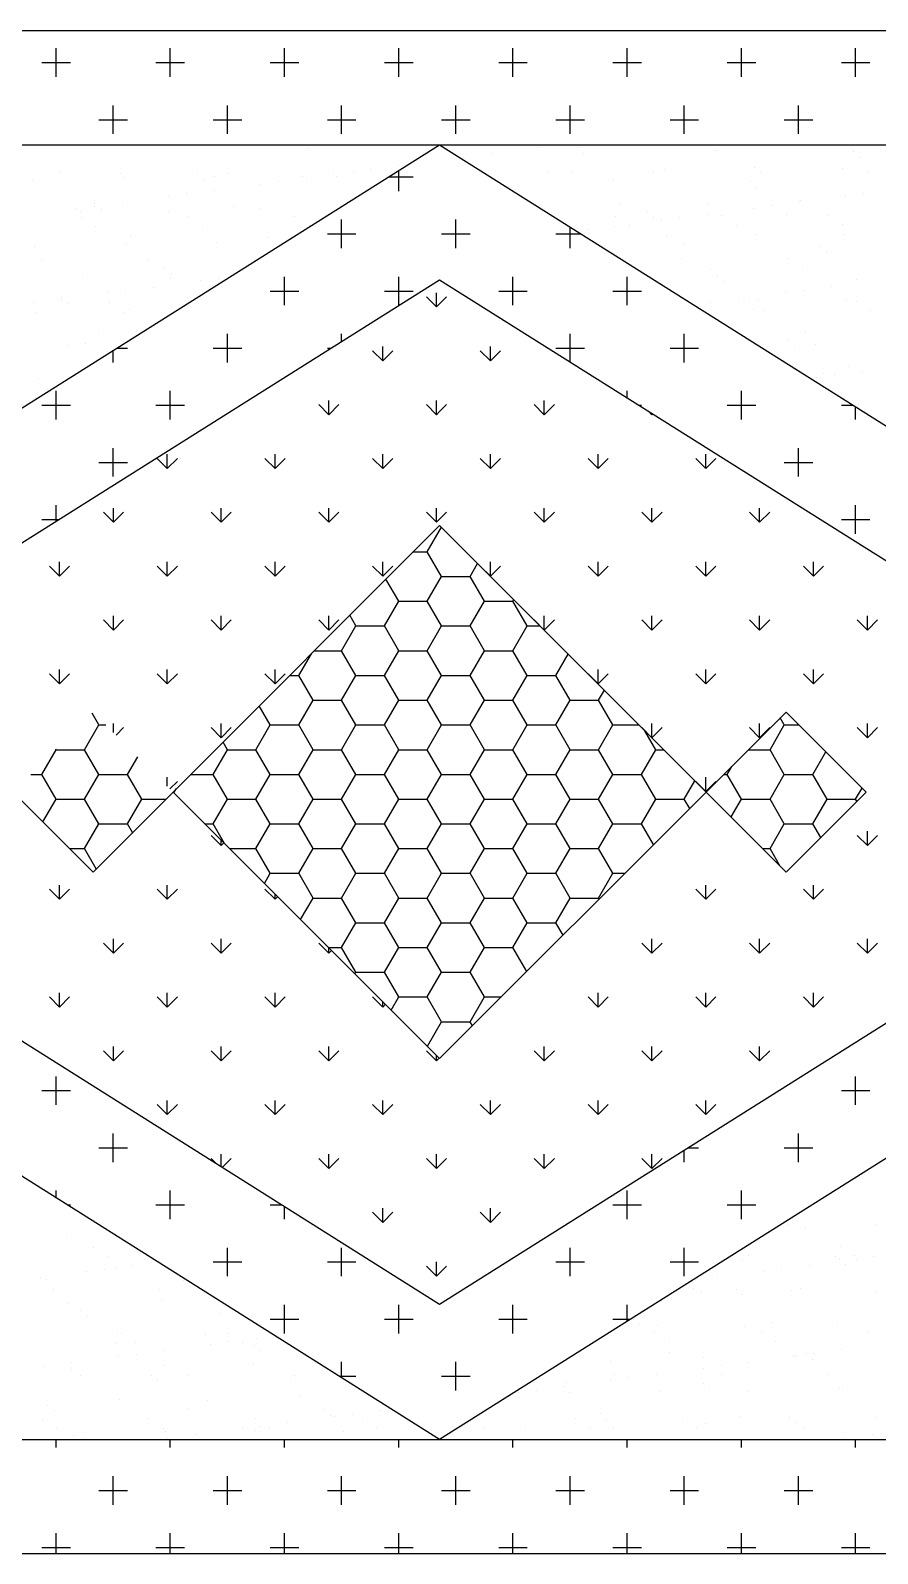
# Model space of a CAD drawing. Header units: millimetres. Extents: x 577 to 2337, y 236 to 943.
# Drawn here: x 751.982 to 753.205, y 692.098 to 694.298 of the extents above; entities that cross this region are included whole.
import ezdxf

# ---------------------------------------------------------------- set-up
doc = ezdxf.new("R2010")
doc.units = ezdxf.units.MM
doc.header["$LTSCALE"] = 0.01
doc.layers.add('06-Furn', color=4, linetype='Continuous')

# ---------------------------------------------------------------- blocks, each defined once
blk = doc.blocks.new('carpet')
at = {"layer": '06-Furn', "color": 243}
for p, q in [((866.1612, 581.9982), (866.1612, 585.2982)), ((868.3612, 581.9982), (868.3612, 585.2982)), ((866.3262, 583.6482), (867.2612, 585.1332)), ((866.3262, 582.1632), (866.3262, 585.1332)), ((867.2612, 585.1332), (868.1962, 583.6482)), ((868.1962, 582.1632), (868.1962, 585.1332)), ((866.5211, 583.6482), (867.2612, 584.8236)), ((867.2612, 584.8236), (868.0012, 583.6482)), ((867.0272, 584.2661), (867.0126, 584.2807)), ((867.1828, 584.2661), (867.1682, 584.2807)), ((867.3383, 584.2661), (867.3238, 584.2807)), ((867.4939, 584.2661), (867.4793, 584.2807)), ((867.8865, 584.2795), (867.8865, 584.2795)), ((867.9835, 584.2778), (867.9835, 584.2778)), ((868.1651, 584.2797), (868.1651, 584.2797)), ((866.2075, 584.2286), (866.2075, 584.2699)), ((866.3445, 584.255), (866.3445, 584.255)), ((866.3659, 584.2661), (866.3659, 584.2661)), ((866.3966, 584.261), (866.3966, 584.261)), ((866.5659, 584.2709), (866.5659, 584.2709)), ((866.6532, 584.2593), (866.6532, 584.2593)), ((866.7103, 584.2618), (866.7103, 584.2618)), ((866.8675, 584.2286), (866.8675, 584.2699)), ((867.0272, 584.2661), (867.0066, 584.2661)), ((867.0272, 584.2661), (867.0126, 584.2515)), ((867.2612, 584.2642), (867.1457, 584.1487)), ((867.1828, 584.2661), (867.1621, 584.2661)), ((867.1828, 584.2661), (867.1682, 584.2515)), ((867.2714, 584.2492), (867.2554, 584.2585)), ((867.3767, 584.1487), (867.2612, 584.2642)), ((867.3383, 584.2661), (867.3177, 584.2661)), ((867.3383, 584.2661), (867.3238, 584.2515)), ((867.4939, 584.2661), (867.4733, 584.2661)), ((867.4939, 584.2661), (867.4793, 584.2515)), ((867.6925, 584.2286), (867.6925, 584.2699)), ((867.8052, 584.2703), (867.8052, 584.2703)), ((867.9326, 584.2757), (867.9326, 584.2757)), ((868.0409, 584.2673), (868.0409, 584.2673)), ((868.1892, 584.274), (868.1892, 584.274)), ((868.3525, 584.2286), (868.3525, 584.2699)), ((866.2281, 584.2492), (866.1869, 584.2492)), ((866.3361, 584.2459), (866.3361, 584.2459)), ((866.4, 584.2352), (866.4, 584.2352)), ((866.4558, 584.2327), (866.4558, 584.2327)), ((866.5204, 584.2508), (866.5204, 584.2508)), ((866.5512, 584.2358), (866.5512, 584.2358)), ((866.5526, 584.25), (866.5526, 584.25)), ((866.6465, 584.239), (866.6465, 584.239)), ((866.7019, 584.2527), (866.7019, 584.2527)), ((866.7025, 584.2286), (866.7025, 584.2459)), ((866.7231, 584.2492), (866.7046, 584.2492)), ((866.8881, 584.2492), (866.8469, 584.2492)), ((867.2744, 584.251), (867.2714, 584.2492)), ((867.2714, 584.208), (867.2714, 584.2492)), ((867.7131, 584.2492), (867.6719, 584.2492)), ((867.9303, 584.2482), (867.9303, 584.2482)), ((867.936, 584.2499), (867.936, 584.2499)), ((867.9441, 584.2348), (867.9441, 584.2348)), ((868.1945, 584.2337), (868.1945, 584.2337)), ((868.2081, 584.2492), (868.1962, 584.2492)), ((868.3612, 584.2492), (868.3319, 584.2492)), ((866.3604, 584.2296), (866.3604, 584.2296)), ((866.4287, 584.21), (866.4287, 584.21)), ((866.442, 584.2309), (866.442, 584.2309)), ((866.531, 584.2136), (866.531, 584.2136)), ((866.6585, 584.219), (866.6585, 584.219)), ((867.917, 584.2273), (867.917, 584.2273)), ((867.9323, 584.2198), (867.9323, 584.2198)), ((867.9357, 584.2256), (867.9357, 584.2256)), ((868.0276, 584.2229), (868.0276, 584.2229)), ((868.067, 584.2283), (868.067, 584.2283)), ((868.1199, 584.2305), (868.1199, 584.2305)), ((868.123, 584.226), (868.123, 584.226)), ((866.4725, 584.1986), (866.4725, 584.1986)), ((866.4809, 584.2077), (866.4809, 584.2077)), ((866.6141, 584.1919), (866.6141, 584.1919)), ((866.6568, 584.2034), (866.6568, 584.2034)), ((866.6619, 584.1933), (866.6619, 584.1933)), ((866.9494, 584.1883), (866.9288, 584.1883)), ((866.9494, 584.1883), (866.9348, 584.2029)), ((866.9494, 584.1883), (866.9348, 584.1737)), ((867.105, 584.1883), (867.0844, 584.1883)), ((867.105, 584.1883), (867.0904, 584.2029)), ((867.105, 584.1883), (867.0904, 584.1737)), ((867.2357, 584.1874), (867.2031, 584.2062)), ((867.2714, 584.208), (867.2357, 584.1874)), ((867.3071, 584.1874), (867.2714, 584.208)), ((867.3267, 584.1987), (867.3071, 584.1874)), ((867.4161, 584.1883), (867.3955, 584.1883)), ((867.4161, 584.1883), (867.4015, 584.2029)), ((867.4161, 584.1883), (867.4015, 584.1737)), ((867.5717, 584.1883), (867.5511, 584.1883)), ((867.5717, 584.1883), (867.5571, 584.2029)), ((867.5717, 584.1883), (867.5571, 584.1737)), ((868.0723, 584.1881), (868.0723, 584.1881)), ((868.1024, 584.2091), (868.1024, 584.2091)), ((866.3106, 584.1667), (866.2694, 584.1667)), ((866.29, 584.1461), (866.29, 584.1874)), ((866.4062, 584.1699), (866.4062, 584.1699)), ((866.4089, 584.168), (866.4089, 584.168)), ((866.5016, 584.173), (866.5016, 584.173)), ((866.5363, 584.1734), (866.5363, 584.1734)), ((866.597, 584.1762), (866.597, 584.1762)), ((866.8056, 584.1667), (866.7644, 584.1667)), ((866.785, 584.1461), (866.785, 584.1874)), ((867.1642, 584.1461), (867.1642, 584.1673)), ((867.2357, 584.1461), (867.2357, 584.1874)), ((867.3071, 584.1461), (867.3071, 584.1874)), ((867.7956, 584.1667), (867.7544, 584.1667)), ((867.775, 584.1461), (867.775, 584.1874)), ((867.8906, 584.1764), (867.8906, 584.1764)), ((867.9449, 584.1827), (867.9449, 584.1827)), ((867.9784, 584.1692), (867.9784, 584.1692)), ((868.0721, 584.1783), (868.0721, 584.1783)), ((868.0805, 584.1874), (868.0805, 584.1874)), ((868.1785, 584.174), (868.1785, 584.174)), ((868.2906, 584.1667), (868.2494, 584.1667)), ((868.27, 584.1461), (868.27, 584.1874)), ((866.4274, 584.1493), (866.4274, 584.1493)), ((866.4901, 584.1519), (866.4901, 584.1519)), ((866.5397, 584.1476), (866.5397, 584.1476)), ((866.609, 584.1512), (866.609, 584.1512)), ((866.6173, 584.1604), (866.6173, 584.1604)), ((867.1457, 584.1487), (867.2612, 584.0332)), ((867.1642, 584.1461), (867.1541, 584.1403)), ((867.2, 584.1255), (867.1642, 584.1461)), ((867.2357, 584.1461), (867.2, 584.1255)), ((867.2714, 584.1255), (867.2357, 584.1461)), ((867.2612, 584.0332), (867.3767, 584.1487)), ((867.3071, 584.1461), (867.2714, 584.1255)), ((867.3429, 584.1255), (867.3071, 584.1461)), ((867.8858, 584.1529), (867.8858, 584.1529)), ((867.9812, 584.156), (867.9812, 584.156)), ((868.0757, 584.1623), (868.0757, 584.1623)), ((868.0766, 584.1591), (868.0766, 584.1591)), ((868.1652, 584.1531), (868.1652, 584.1531)), ((868.172, 584.1622), (868.172, 584.1622)), ((866.4142, 584.1278), (866.4142, 584.1278)), ((866.8716, 584.1105), (866.8571, 584.1251)), ((867.0272, 584.1105), (867.0126, 584.1251)), ((867.1828, 584.1105), (867.1682, 584.1251)), ((867.2, 584.0944), (867.2, 584.1255)), ((867.2714, 584.0842), (867.2714, 584.1255)), ((867.3678, 584.1399), (867.3429, 584.1255)), ((867.3429, 584.1149), (867.3429, 584.1255)), ((867.4939, 584.1105), (867.4793, 584.1251)), ((867.6495, 584.1105), (867.6349, 584.1251)), ((867.9502, 584.1425), (867.9502, 584.1425)), ((868.027, 584.129), (868.027, 584.129)), ((868.0545, 584.134), (868.0545, 584.134)), ((866.2075, 584.0636), (866.2075, 584.1049)), ((866.3598, 584.103), (866.3598, 584.103)), ((866.3662, 584.1119), (866.3662, 584.1119)), ((866.3879, 584.1062), (866.3879, 584.1062)), ((866.4176, 584.102), (866.4176, 584.102)), ((866.4552, 584.1061), (866.4552, 584.1061)), ((866.5506, 584.1092), (866.5506, 584.1092)), ((866.5638, 584.102), (866.5638, 584.102)), ((866.5662, 584.1167), (866.5662, 584.1167)), ((866.7025, 584.0636), (866.7025, 584.1049)), ((866.8716, 584.1105), (866.851, 584.1105)), ((866.8716, 584.1105), (866.8571, 584.0959)), ((867.0272, 584.1105), (867.0066, 584.1105)), ((867.0272, 584.1105), (867.0126, 584.0959)), ((867.1828, 584.1105), (867.1621, 584.1105)), ((867.1828, 584.1105), (867.1682, 584.0959)), ((867.4939, 584.1105), (867.4733, 584.1105)), ((867.4939, 584.1105), (867.4793, 584.0959)), ((867.6495, 584.1105), (867.6288, 584.1105)), ((867.6495, 584.1105), (867.6349, 584.0959)), ((867.8575, 584.0636), (867.8575, 584.1049)), ((867.9536, 584.1167), (867.9536, 584.1167)), ((868.0412, 584.1131), (868.0412, 584.1131)), ((868.3525, 584.0636), (868.3525, 584.1049)), ((866.2281, 584.0842), (866.1869, 584.0842)), ((866.3796, 584.0971), (866.3796, 584.0971)), ((866.5486, 584.0804), (866.5486, 584.0804)), ((866.5529, 584.0958), (866.5529, 584.0958)), ((866.7231, 584.0842), (866.6819, 584.0842)), ((867.2714, 584.0842), (867.2357, 584.0636)), ((867.2972, 584.0693), (867.2714, 584.0842)), ((867.8781, 584.0842), (867.8369, 584.0842)), ((867.9305, 584.094), (867.9305, 584.094)), ((867.9371, 584.0861), (867.9371, 584.0861)), ((867.9875, 584.086), (867.9875, 584.086)), ((868.0325, 584.0892), (868.0325, 584.0892)), ((868.0846, 584.0951), (868.0846, 584.0951)), ((868.1278, 584.0923), (868.1278, 584.0923)), ((868.1634, 584.0817), (868.1634, 584.0817)), ((868.2081, 584.0842), (868.1962, 584.0842)), ((868.3612, 584.0842), (868.3319, 584.0842)), ((866.4423, 584.0767), (866.4423, 584.0767)), ((866.5243, 584.0589), (866.5243, 584.0589)), ((867.2357, 584.0636), (867.2241, 584.0703)), ((867.2357, 584.0587), (867.2357, 584.0636)), ((867.9792, 584.0768), (867.9792, 584.0768)), ((866.3344, 584.0479), (866.3344, 584.0479)), ((866.411, 584.0362), (866.411, 584.0362)), ((866.4264, 584.0348), (866.4264, 584.0348)), ((866.429, 584.0559), (866.429, 584.0559)), ((866.5064, 584.0393), (866.5064, 584.0393)), ((866.516, 584.0498), (866.516, 584.0498)), ((866.5539, 584.0402), (866.5539, 584.0402)), ((866.7939, 584.0327), (866.7793, 584.0473)), ((866.9494, 584.0327), (866.9348, 584.0473)), ((867.105, 584.0327), (867.0904, 584.0473)), ((867.2606, 584.0327), (867.246, 584.0473)), ((867.4161, 584.0327), (867.4015, 584.0473)), ((867.5717, 584.0327), (867.5571, 584.0473)), ((867.7272, 584.0327), (867.7127, 584.0473)), ((867.9624, 584.0495), (867.9624, 584.0495)), ((868.0899, 584.0549), (868.0899, 584.0549)), ((868.1027, 584.055), (868.1027, 584.055)), ((868.1239, 584.0386), (868.1239, 584.0386)), ((866.29, 583.9811), (866.29, 584.0224)), ((866.62, 583.9811), (866.62, 584.0224)), ((866.7939, 584.0327), (866.7732, 584.0327)), ((866.7939, 584.0327), (866.7793, 584.0182)), ((867.2612, 584.0332), (866.8762, 583.6482)), ((866.9494, 584.0327), (866.9288, 584.0327)), ((866.9494, 584.0327), (866.9348, 584.0182)), ((867.105, 584.0327), (867.0844, 584.0327)), ((867.105, 584.0327), (867.0904, 584.0182)), ((867.2606, 584.0327), (867.2399, 584.0327)), ((867.2714, 584.0017), (867.2449, 584.017)), ((867.2606, 584.0327), (867.246, 584.0182)), ((867.6462, 583.6482), (867.2612, 584.0332)), ((867.4161, 584.0327), (867.3955, 584.0327)), ((867.4161, 584.0327), (867.4015, 584.0182)), ((867.5717, 584.0327), (867.5511, 584.0327)), ((867.5717, 584.0327), (867.5571, 584.0182)), ((867.7272, 584.0327), (867.7066, 584.0327)), ((867.7272, 584.0327), (867.7127, 584.0182)), ((867.775, 584.0075), (867.775, 584.0224)), ((867.94, 583.9811), (867.94, 584.0224)), ((867.9787, 584.015), (867.9787, 584.015)), ((867.9829, 584.0264), (867.9829, 584.0264)), ((868.0783, 584.0295), (868.0783, 584.0295)), ((868.0933, 584.0291), (868.0933, 584.0291)), ((868.1156, 584.0295), (868.1156, 584.0295)), ((868.1736, 584.0327), (868.1736, 584.0327)), ((868.1787, 584.0198), (868.1787, 584.0198)), ((868.27, 583.9811), (868.27, 584.0224)), ((866.3106, 584.0017), (866.2694, 584.0017)), ((866.4317, 583.9945), (866.4317, 583.9945)), ((866.4708, 584.0005), (866.4708, 584.0005)), ((866.4904, 583.9977), (866.4904, 583.9977)), ((866.6406, 584.0017), (866.5994, 584.0017)), ((867.2849, 584.0095), (867.2714, 584.0017)), ((867.2714, 583.9605), (867.2714, 584.0017)), ((867.7956, 584.0017), (867.7786, 584.0017)), ((867.9606, 584.0017), (867.9194, 584.0017)), ((868.1654, 583.999), (868.1654, 583.999)), ((868.2906, 584.0017), (868.2494, 584.0017)), ((866.3615, 583.9734), (866.3615, 583.9734)), ((866.4351, 583.9688), (866.4351, 583.9688)), ((866.4568, 583.9765), (866.4568, 583.9765)), ((866.8716, 583.955), (866.8571, 583.9695)), ((867.0272, 583.955), (867.0126, 583.9695)), ((867.1828, 583.955), (867.1682, 583.9695)), ((867.2, 583.9605), (867.2, 583.9721)), ((867.4939, 583.955), (867.4793, 583.9695)), ((867.6495, 583.955), (867.6349, 583.9695)), ((867.805, 583.955), (867.7904, 583.9695)), ((868.0548, 583.9799), (868.0548, 583.9799)), ((868.0704, 583.9802), (868.0704, 583.9802)), ((866.3665, 583.9578), (866.3665, 583.9578)), ((866.423, 583.9483), (866.423, 583.9483)), ((866.4314, 583.9574), (866.4314, 583.9574)), ((866.7161, 583.955), (866.7111, 583.95)), ((866.7161, 583.955), (866.7143, 583.955)), ((866.7161, 583.955), (866.715, 583.9561)), ((866.8716, 583.955), (866.851, 583.955)), ((866.8716, 583.955), (866.8571, 583.9404)), ((867.0272, 583.955), (867.0066, 583.955)), ((867.0272, 583.955), (867.0126, 583.9404)), ((867.1828, 583.955), (867.1621, 583.955)), ((867.1828, 583.955), (867.1682, 583.9404)), ((867.2, 583.9605), (867.1726, 583.9447)), ((867.2357, 583.9399), (867.2, 583.9605)), ((867.2714, 583.9605), (867.2357, 583.9399)), ((867.3071, 583.9399), (867.2714, 583.9605)), ((867.3372, 583.9572), (867.3071, 583.9399)), ((867.4939, 583.955), (867.4733, 583.955)), ((867.4939, 583.955), (867.4793, 583.9404)), ((867.6495, 583.955), (867.6288, 583.955)), ((867.6495, 583.955), (867.6349, 583.9404)), ((867.805, 583.955), (867.7844, 583.955)), ((867.805, 583.955), (867.7904, 583.9404)), ((868.0318, 583.9626), (868.0318, 583.9626)), ((868.0415, 583.959), (868.0415, 583.959)), ((868.1021, 583.9619), (868.1021, 583.9619)), ((868.1272, 583.9657), (868.1272, 583.9657)), ((866.2075, 583.8986), (866.2075, 583.9399)), ((866.5375, 583.8986), (866.5375, 583.9399)), ((866.7025, 583.9363), (866.7025, 583.9399)), ((867.1642, 583.8986), (867.1642, 583.9363)), ((867.2357, 583.8986), (867.2357, 583.9399)), ((867.3071, 583.8986), (867.3071, 583.9399)), ((867.8575, 583.8986), (867.8575, 583.9399)), ((868.0225, 583.8986), (868.0225, 583.9241)), ((868.0226, 583.928), (868.0226, 583.928)), ((868.031, 583.9372), (868.031, 583.9372)), ((868.3525, 583.8986), (868.3525, 583.9399)), ((866.2281, 583.9192), (866.1869, 583.9192)), ((866.4104, 583.9096), (866.4104, 583.9096)), ((866.4425, 583.9226), (866.4425, 583.9226)), ((866.5581, 583.9192), (866.5169, 583.9192)), ((866.6918, 583.9192), (866.6819, 583.9192)), ((867.3786, 583.8986), (867.3786, 583.9158)), ((867.8781, 583.9192), (867.8369, 583.9192)), ((868.0255, 583.9192), (868.0019, 583.9192)), ((868.1074, 583.9216), (868.1074, 583.9216)), ((868.2081, 583.9192), (868.1962, 583.9192)), ((868.3612, 583.9192), (868.3319, 583.9192)), ((866.3779, 583.8991), (866.3779, 583.8991)), ((866.4292, 583.9017), (866.4292, 583.9017)), ((866.4439, 583.9015), (866.4439, 583.9015)), ((866.7939, 583.8772), (866.7793, 583.8918)), ((866.9494, 583.8772), (866.9348, 583.8918)), ((867.105, 583.8772), (867.0904, 583.8918)), ((867.1285, 583.878), (867.1142, 583.8863)), ((867.1642, 583.8986), (867.1285, 583.878)), ((867.2, 583.878), (867.1642, 583.8986)), ((867.2357, 583.8986), (867.2, 583.878)), ((867.2714, 583.878), (867.2357, 583.8986)), ((867.3071, 583.8986), (867.2714, 583.878)), ((867.3429, 583.878), (867.3071, 583.8986)), ((867.3786, 583.8986), (867.3429, 583.878)), ((867.4143, 583.878), (867.3786, 583.8986)), ((867.5717, 583.8772), (867.5571, 583.8918)), ((867.7272, 583.8772), (867.7127, 583.8918)), ((868.0831, 583.8958), (868.0831, 583.8958)), ((868.1029, 583.9008), (868.1029, 583.9008)), ((868.1108, 583.8958), (868.1108, 583.8958)), ((868.159, 583.8807), (868.159, 583.8807)), ((868.1674, 583.8898), (868.1674, 583.8898)), ((868.1784, 583.899), (868.1784, 583.899)), ((866.4492, 583.8613), (866.4492, 583.8613)), ((866.7939, 583.8772), (866.7732, 583.8772)), ((866.7939, 583.8772), (866.7793, 583.8626)), ((866.9494, 583.8772), (866.9288, 583.8772)), ((866.9494, 583.8772), (866.9348, 583.8626)), ((867.105, 583.8772), (867.0844, 583.8772)), ((867.105, 583.8772), (867.0904, 583.8626)), ((867.1285, 583.8367), (867.1285, 583.878)), ((867.2, 583.8367), (867.2, 583.878)), ((867.2714, 583.8367), (867.2714, 583.878)), ((867.3429, 583.8367), (867.3429, 583.878)), ((867.4156, 583.8788), (867.4143, 583.878)), ((867.4143, 583.8367), (867.4143, 583.878)), ((867.5717, 583.8772), (867.5511, 583.8772)), ((867.5717, 583.8772), (867.5571, 583.8626)), ((867.7272, 583.8772), (867.7066, 583.8772)), ((867.7272, 583.8772), (867.7127, 583.8626)), ((868.179, 583.8657), (868.179, 583.8657)), ((866.3106, 583.8367), (866.2694, 583.8367)), ((866.29, 583.8161), (866.29, 583.8574)), ((866.33, 583.8469), (866.33, 583.8469)), ((866.3384, 583.856), (866.3384, 583.856)), ((866.3663, 583.8397), (866.3663, 583.8397)), ((866.4756, 583.8367), (866.4448, 583.8367)), ((866.455, 583.8161), (866.455, 583.8529)), ((866.6398, 583.8367), (866.5994, 583.8367)), ((866.62, 583.8161), (866.62, 583.8574)), ((867.1285, 583.8367), (867.0928, 583.8161)), ((867.1642, 583.8161), (867.1285, 583.8367)), ((867.2, 583.8367), (867.1642, 583.8161)), ((867.2357, 583.8161), (867.2, 583.8367)), ((867.2714, 583.8367), (867.2357, 583.8161)), ((867.3071, 583.8161), (867.2714, 583.8367)), ((867.3429, 583.8367), (867.3071, 583.8161)), ((867.3786, 583.8161), (867.3429, 583.8367)), ((867.4143, 583.8367), (867.3786, 583.8161)), ((867.45, 583.8161), (867.4143, 583.8367)), ((867.9606, 583.8367), (867.9194, 583.8367)), ((867.94, 583.8161), (867.94, 583.8574)), ((868.1289, 583.8362), (868.1289, 583.8362)), ((868.1657, 583.8448), (868.1657, 583.8448)), ((868.2906, 583.8367), (868.2494, 583.8367)), ((868.27, 583.8161), (868.27, 583.8574)), ((866.3271, 583.8156), (866.3271, 583.8156)), ((867.0928, 583.8161), (867.0619, 583.834)), ((867.0928, 583.7749), (867.0928, 583.8161)), ((867.1642, 583.7749), (867.1642, 583.8161)), ((867.2357, 583.7749), (867.2357, 583.8161)), ((867.3071, 583.7749), (867.3071, 583.8161)), ((867.3786, 583.7749), (867.3786, 583.8161)), ((867.4679, 583.8265), (867.45, 583.8161)), ((867.45, 583.7749), (867.45, 583.8161)), ((868.1139, 583.8314), (868.1139, 583.8314)), ((868.1197, 583.8286), (868.1197, 583.8286)), ((866.3667, 583.8036), (866.3667, 583.8036)), ((866.7161, 583.7994), (866.6955, 583.7994)), ((866.7161, 583.7994), (866.7015, 583.814)), ((866.7161, 583.7994), (866.7015, 583.7848)), ((866.8716, 583.7994), (866.851, 583.7994)), ((866.8716, 583.7994), (866.8571, 583.814)), ((866.8716, 583.7994), (866.8571, 583.7848)), ((867.0272, 583.7994), (867.0066, 583.7994)), ((867.0272, 583.7994), (867.0126, 583.814)), ((867.0272, 583.7994), (867.0126, 583.7848)), ((867.0213, 583.7749), (867.0213, 583.7934)), ((867.6495, 583.7994), (867.6288, 583.7994)), ((867.6495, 583.7994), (867.6349, 583.814)), ((867.6495, 583.7994), (867.6349, 583.7848)), ((867.805, 583.7994), (867.7844, 583.7994)), ((867.805, 583.7994), (867.7904, 583.814)), ((867.805, 583.7994), (867.7904, 583.7848)), ((866.2075, 583.7336), (866.2075, 583.7749)), ((866.3305, 583.7899), (866.3305, 583.7899)), ((866.5375, 583.7336), (866.5375, 583.7749)), ((867.0213, 583.7749), (866.9856, 583.7542)), ((867.0571, 583.7542), (867.0213, 583.7749)), ((867.0928, 583.7749), (867.0571, 583.7542)), ((867.1285, 583.7542), (867.0928, 583.7749)), ((867.1642, 583.7749), (867.1285, 583.7542)), ((867.2, 583.7542), (867.1642, 583.7749)), ((867.2357, 583.7749), (867.2, 583.7542)), ((867.2714, 583.7542), (867.2357, 583.7749)), ((867.3071, 583.7749), (867.2714, 583.7542)), ((867.3429, 583.7542), (867.3071, 583.7749)), ((867.3786, 583.7749), (867.3429, 583.7542)), ((867.4143, 583.7542), (867.3786, 583.7749)), ((867.45, 583.7749), (867.4143, 583.7542)), ((867.4857, 583.7542), (867.45, 583.7749)), ((867.5202, 583.7742), (867.4857, 583.7542)), ((868.0225, 583.7336), (868.0225, 583.7749)), ((868.125, 583.7884), (868.125, 583.7884)), ((868.1778, 583.7723), (868.1778, 583.7723)), ((868.3525, 583.7336), (868.3525, 583.7749)), ((866.2281, 583.7542), (866.1869, 583.7542)), ((866.3931, 583.7542), (866.3929, 583.7542)), ((866.5581, 583.7542), (866.5169, 583.7542)), ((866.9856, 583.7542), (866.9834, 583.7555)), ((866.9856, 583.713), (866.9856, 583.7542)), ((867.0571, 583.713), (867.0571, 583.7542)), ((867.1285, 583.713), (867.1285, 583.7542)), ((867.2, 583.713), (867.2, 583.7542)), ((867.2714, 583.713), (867.2714, 583.7542)), ((867.3429, 583.713), (867.3429, 583.7542)), ((867.4143, 583.713), (867.4143, 583.7542)), ((867.4857, 583.713), (867.4857, 583.7542)), ((868.0431, 583.7542), (868.0019, 583.7542)), ((868.1284, 583.7626), (868.1284, 583.7626)), ((868.2081, 583.7542), (868.1962, 583.7542)), ((868.3612, 583.7542), (868.3319, 583.7542)), ((866.6383, 583.7216), (866.6237, 583.7362)), ((866.7939, 583.7216), (866.7793, 583.7362)), ((866.9494, 583.7216), (866.9348, 583.7362)), ((867.5572, 583.713), (867.5572, 583.7372)), ((867.7272, 583.7216), (867.7127, 583.7362)), ((867.8828, 583.7216), (867.8682, 583.7362)), ((866.3393, 583.7226), (866.3393, 583.7226)), ((866.3657, 583.7131), (866.3657, 583.7131)), ((866.6383, 583.7216), (866.6177, 583.7216)), ((866.6383, 583.7216), (866.6237, 583.707)), ((866.7939, 583.7216), (866.7732, 583.7216)), ((866.7939, 583.7216), (866.7793, 583.707)), ((866.9494, 583.7216), (866.9288, 583.7216)), ((866.9494, 583.7216), (866.9348, 583.707)), ((866.9856, 583.713), (866.9499, 583.6924)), ((867.0213, 583.6924), (866.9856, 583.713)), ((867.0571, 583.713), (867.0213, 583.6924)), ((867.0928, 583.6924), (867.0571, 583.713)), ((867.1285, 583.713), (867.0928, 583.6924)), ((867.1642, 583.6924), (867.1285, 583.713)), ((867.2, 583.713), (867.1642, 583.6924)), ((867.2357, 583.6924), (867.2, 583.713)), ((867.2714, 583.713), (867.2357, 583.6924)), ((867.3071, 583.6924), (867.2714, 583.713)), ((867.3429, 583.713), (867.3071, 583.6924)), ((867.3786, 583.6924), (867.3429, 583.713)), ((867.4143, 583.713), (867.3786, 583.6924)), ((867.45, 583.6924), (867.4143, 583.713)), ((867.4857, 583.713), (867.45, 583.6924)), ((867.5215, 583.6924), (867.4857, 583.713)), ((867.5572, 583.713), (867.5215, 583.6924)), ((867.5929, 583.6924), (867.5572, 583.713)), ((867.7272, 583.7216), (867.7066, 583.7216)), ((867.7272, 583.7216), (867.7127, 583.707)), ((867.8828, 583.7216), (867.8622, 583.7216)), ((867.8828, 583.7216), (867.8682, 583.707)), ((868.1793, 583.7115), (868.1793, 583.7115)), ((866.29, 583.6511), (866.29, 583.6924)), ((866.3446, 583.6824), (866.3446, 583.6824)), ((866.455, 583.6511), (866.455, 583.6924)), ((866.9499, 583.6924), (866.9311, 583.7032)), ((866.9499, 583.6511), (866.9499, 583.6924)), ((867.0213, 583.6511), (867.0213, 583.6924)), ((867.0928, 583.6511), (867.0928, 583.6924)), ((867.1642, 583.6511), (867.1642, 583.6924)), ((867.2357, 583.6511), (867.2357, 583.6924)), ((867.3071, 583.6511), (867.3071, 583.6924)), ((867.3786, 583.6511), (867.3786, 583.6924)), ((867.45, 583.6511), (867.45, 583.6924)), ((867.5215, 583.6511), (867.5215, 583.6924)), ((867.5987, 583.6957), (867.5929, 583.6924)), ((867.5929, 583.6511), (867.5929, 583.6924)), ((868.105, 583.6511), (868.105, 583.6924)), ((868.27, 583.6511), (868.27, 583.6924)), ((866.3106, 583.6717), (866.2694, 583.6717)), ((866.4756, 583.6717), (866.4344, 583.6717)), ((868.1256, 583.6717), (868.0844, 583.6717)), ((868.2906, 583.6717), (868.2494, 583.6717)), ((867.2612, 582.1632), (866.3262, 583.6482)), ((867.2612, 582.4729), (866.5211, 583.6482)), ((866.5605, 583.6438), (866.5399, 583.6438)), ((866.5561, 583.6482), (866.5459, 583.6584)), ((866.5605, 583.6438), (866.5459, 583.6293)), ((866.5605, 583.6438), (866.5561, 583.6482)), ((866.7161, 583.6438), (866.6955, 583.6438)), ((866.7117, 583.6482), (866.7015, 583.6584)), ((866.7161, 583.6438), (866.7015, 583.6293)), ((866.7161, 583.6438), (866.7117, 583.6482)), ((866.8716, 583.6438), (866.851, 583.6438)), ((866.8672, 583.6482), (866.8571, 583.6584)), ((866.8716, 583.6438), (866.8571, 583.6293)), ((866.8716, 583.6438), (866.8672, 583.6482)), ((866.8762, 583.6482), (867.2612, 583.2632)), ((866.9142, 583.6305), (866.8788, 583.6509)), ((866.9499, 583.6511), (866.9142, 583.6305)), ((866.9856, 583.6305), (866.9499, 583.6511)), ((867.0213, 583.6511), (866.9856, 583.6305)), ((867.0571, 583.6305), (867.0213, 583.6511)), ((867.0928, 583.6511), (867.0571, 583.6305)), ((867.1285, 583.6305), (867.0928, 583.6511)), ((867.1642, 583.6511), (867.1285, 583.6305)), ((867.2, 583.6305), (867.1642, 583.6511)), ((867.2357, 583.6511), (867.2, 583.6305)), ((867.2714, 583.6305), (867.2357, 583.6511)), ((868.1962, 583.6482), (867.2612, 582.1632)), ((868.0012, 583.6482), (867.2612, 582.4729)), ((867.2612, 583.2632), (867.6462, 583.6482)), ((867.3071, 583.6511), (867.2714, 583.6305)), ((867.3429, 583.6305), (867.3071, 583.6511)), ((867.3786, 583.6511), (867.3429, 583.6305)), ((867.4143, 583.6305), (867.3786, 583.6511)), ((867.45, 583.6511), (867.4143, 583.6305)), ((867.4857, 583.6305), (867.45, 583.6511)), ((867.5215, 583.6511), (867.4857, 583.6305)), ((867.5572, 583.6305), (867.5215, 583.6511)), ((867.5929, 583.6511), (867.5572, 583.6305)), ((867.6285, 583.6306), (867.5929, 583.6511)), ((867.6495, 583.6438), (867.6349, 583.6293)), ((867.6495, 583.6438), (867.6417, 583.6438)), ((867.6495, 583.6438), (867.6456, 583.6477)), ((867.805, 583.6438), (867.7844, 583.6438)), ((867.8006, 583.6482), (867.7904, 583.6584)), ((867.805, 583.6438), (867.7904, 583.6293)), ((867.805, 583.6438), (867.8006, 583.6482)), ((867.9606, 583.6438), (867.94, 583.6438)), ((867.9562, 583.6482), (867.946, 583.6584)), ((867.9606, 583.6438), (867.946, 583.6293)), ((867.9606, 583.6438), (867.9562, 583.6482)), ((866.9142, 583.6102), (866.9142, 583.6305)), ((866.9856, 583.5892), (866.9856, 583.6305)), ((867.0571, 583.5892), (867.0571, 583.6305)), ((867.1285, 583.5892), (867.1285, 583.6305)), ((867.2, 583.5892), (867.2, 583.6305)), ((867.2714, 583.5892), (867.2714, 583.6305)), ((867.3429, 583.5892), (867.3429, 583.6305)), ((867.4143, 583.5892), (867.4143, 583.6305)), ((867.4857, 583.5892), (867.4857, 583.6305)), ((867.5572, 583.5892), (867.5572, 583.6305)), ((866.2075, 583.5686), (866.2075, 583.6099)), ((866.3725, 583.5747), (866.3725, 583.6099)), ((866.5375, 583.5686), (866.5375, 583.6099)), ((868.0225, 583.5686), (868.0225, 583.6099)), ((868.3525, 583.5686), (868.3525, 583.6099)), ((866.2281, 583.5892), (866.1869, 583.5892)), ((866.3569, 583.5894), (866.3569, 583.5894)), ((866.3931, 583.5892), (866.3633, 583.5892)), ((866.5581, 583.5892), (866.5169, 583.5892)), ((866.6383, 583.5661), (866.6237, 583.5806)), ((866.7939, 583.5661), (866.7793, 583.5806)), ((866.9494, 583.5661), (866.9348, 583.5806)), ((866.9856, 583.5892), (866.9536, 583.5708)), ((867.0213, 583.5686), (866.9856, 583.5892)), ((867.0571, 583.5892), (867.0213, 583.5686)), ((867.0928, 583.5686), (867.0571, 583.5892)), ((867.1285, 583.5892), (867.0928, 583.5686)), ((867.1642, 583.5686), (867.1285, 583.5892)), ((867.2, 583.5892), (867.1642, 583.5686)), ((867.2357, 583.5686), (867.2, 583.5892)), ((867.2714, 583.5892), (867.2357, 583.5686)), ((867.3071, 583.5686), (867.2714, 583.5892)), ((867.3429, 583.5892), (867.3071, 583.5686)), ((867.3786, 583.5686), (867.3429, 583.5892)), ((867.4143, 583.5892), (867.3786, 583.5686)), ((867.45, 583.5686), (867.4143, 583.5892)), ((867.4857, 583.5892), (867.45, 583.5686)), ((867.5215, 583.5686), (867.4857, 583.5892)), ((867.5572, 583.5892), (867.5215, 583.5686)), ((867.5762, 583.5783), (867.5572, 583.5892)), ((867.7272, 583.5661), (867.7127, 583.5806)), ((867.8828, 583.5661), (867.8682, 583.5806)), ((868.0431, 583.5892), (868.0019, 583.5892)), ((868.2081, 583.5892), (868.1962, 583.5892)), ((868.3612, 583.5892), (868.3319, 583.5892)), ((866.6383, 583.5661), (866.6177, 583.5661)), ((866.6383, 583.5661), (866.6237, 583.5515)), ((866.7939, 583.5661), (866.7732, 583.5661)), ((866.7939, 583.5661), (866.7793, 583.5515)), ((866.9494, 583.5661), (866.9288, 583.5661)), ((866.9494, 583.5661), (866.9348, 583.5515)), ((867.0213, 583.5274), (867.0213, 583.5686)), ((867.0928, 583.5274), (867.0928, 583.5686)), ((867.1642, 583.5274), (867.1642, 583.5686)), ((867.2357, 583.5274), (867.2357, 583.5686)), ((867.3071, 583.5274), (867.3071, 583.5686)), ((867.3786, 583.5274), (867.3786, 583.5686)), ((867.45, 583.5274), (867.45, 583.5686)), ((867.5215, 583.5274), (867.5215, 583.5686)), ((867.5717, 583.5661), (867.5571, 583.5515)), ((867.5717, 583.5661), (867.564, 583.5661)), ((867.5717, 583.5661), (867.5678, 583.5699)), ((867.7272, 583.5661), (867.7066, 583.5661)), ((867.7272, 583.5661), (867.7127, 583.5515)), ((867.8828, 583.5661), (867.8622, 583.5661)), ((867.8828, 583.5661), (867.8682, 583.5515)), ((868.1548, 583.5621), (868.1548, 583.5621)), ((868.1796, 583.5574), (868.1796, 583.5574)), ((866.3622, 583.5491), (866.3622, 583.5491)), ((868.1663, 583.5365), (868.1663, 583.5365)), ((866.3106, 583.5067), (866.2694, 583.5067)), ((866.29, 583.4861), (866.29, 583.5274)), ((866.3656, 583.5234), (866.3656, 583.5234)), ((866.4756, 583.5067), (866.4344, 583.5067)), ((866.455, 583.4861), (866.455, 583.5274)), ((866.6102, 583.5067), (866.5994, 583.5067)), ((867.0213, 583.5274), (867.0059, 583.5185)), ((867.0571, 583.5067), (867.0213, 583.5274)), ((867.0928, 583.5274), (867.0571, 583.5067)), ((867.0571, 583.4673), (867.0571, 583.5067)), ((867.1285, 583.5067), (867.0928, 583.5274)), ((867.1642, 583.5274), (867.1285, 583.5067)), ((867.1285, 583.4655), (867.1285, 583.5067)), ((867.2, 583.5067), (867.1642, 583.5274)), ((867.2357, 583.5274), (867.2, 583.5067)), ((867.2, 583.4655), (867.2, 583.5067)), ((867.2714, 583.5067), (867.2357, 583.5274)), ((867.3071, 583.5274), (867.2714, 583.5067)), ((867.2714, 583.4655), (867.2714, 583.5067)), ((867.3429, 583.5067), (867.3071, 583.5274)), ((867.3786, 583.5274), (867.3429, 583.5067)), ((867.3429, 583.4655), (867.3429, 583.5067)), ((867.4143, 583.5067), (867.3786, 583.5274)), ((867.45, 583.5274), (867.4143, 583.5067)), ((867.4143, 583.4655), (867.4143, 583.5067)), ((867.4857, 583.5067), (867.45, 583.5274)), ((867.5215, 583.5274), (867.4857, 583.5067)), ((867.4857, 583.4878), (867.4857, 583.5067)), ((867.5239, 583.526), (867.5215, 583.5274)), ((867.9606, 583.5067), (867.9194, 583.5067)), ((867.94, 583.4861), (867.94, 583.5274)), ((868.1071, 583.5067), (868.0844, 583.5067)), ((868.105, 583.5034), (868.105, 583.5274)), ((868.16, 583.5219), (868.16, 583.5219)), ((868.1843, 583.5091), (868.1843, 583.5091)), ((868.2906, 583.5067), (868.2494, 583.5067)), ((868.27, 583.4861), (868.27, 583.5274)), ((866.3673, 583.4953), (866.3673, 583.4953)), ((866.3718, 583.5), (866.3718, 583.5)), ((866.62, 583.4861), (866.62, 583.4913)), ((866.7161, 583.4883), (866.6955, 583.4883)), ((866.7161, 583.4883), (866.7015, 583.5029)), ((866.7161, 583.4883), (866.7015, 583.4737)), ((866.8716, 583.4883), (866.851, 583.4883)), ((866.8716, 583.4883), (866.8571, 583.5029)), ((866.8716, 583.4883), (866.8571, 583.4737)), ((867.0272, 583.4883), (867.0066, 583.4883)), ((867.0272, 583.4883), (867.0126, 583.5029)), ((867.0272, 583.4883), (867.0126, 583.4737)), ((867.4939, 583.4883), (867.4793, 583.4737)), ((867.4939, 583.4883), (867.4862, 583.4883)), ((867.4939, 583.4883), (867.49, 583.4921)), ((867.6495, 583.4883), (867.6288, 583.4883)), ((867.6495, 583.4883), (867.6349, 583.5029)), ((867.6495, 583.4883), (867.6349, 583.4737)), ((867.805, 583.4883), (867.7844, 583.4883)), ((867.805, 583.4883), (867.7904, 583.5029)), ((867.805, 583.4883), (867.7904, 583.4737)), ((868.1613, 583.4907), (868.1613, 583.4907)), ((868.1634, 583.4961), (868.1634, 583.4961)), ((867.0928, 583.4449), (867.0614, 583.463)), ((867.1285, 583.4655), (867.0928, 583.4449)), ((867.1642, 583.4449), (867.1285, 583.4655)), ((867.2, 583.4655), (867.1642, 583.4449)), ((867.2357, 583.4449), (867.2, 583.4655)), ((867.2714, 583.4655), (867.2357, 583.4449)), ((867.3071, 583.4449), (867.2714, 583.4655)), ((867.3429, 583.4655), (867.3071, 583.4449)), ((867.3786, 583.4449), (867.3429, 583.4655)), ((867.4143, 583.4655), (867.3786, 583.4449)), ((867.4454, 583.4475), (867.4143, 583.4655)), ((868.1529, 583.4816), (868.1529, 583.4816)), ((866.2075, 583.4036), (866.2075, 583.4449)), ((866.3323, 583.4569), (866.3323, 583.4569)), ((866.3721, 583.4498), (866.3721, 583.4498)), ((866.3744, 583.4561), (866.3744, 583.4561)), ((866.4434, 583.4601), (866.4434, 583.4601)), ((866.5375, 583.4036), (866.5375, 583.4449)), ((867.0928, 583.4316), (867.0928, 583.4449)), ((867.1642, 583.4036), (867.1642, 583.4449)), ((867.2357, 583.4036), (867.2357, 583.4449)), ((867.3071, 583.4036), (867.3071, 583.4449)), ((867.3786, 583.4036), (867.3786, 583.4449)), ((868.0225, 583.4036), (868.0225, 583.4449)), ((868.1347, 583.4463), (868.1347, 583.4463)), ((868.3525, 583.4036), (868.3525, 583.4449)), ((866.2281, 583.4242), (866.1869, 583.4242)), ((866.4301, 583.4393), (866.4301, 583.4393)), ((866.5581, 583.4242), (866.5169, 583.4242)), ((866.7939, 583.4105), (866.7793, 583.4251)), ((866.9494, 583.4105), (866.9348, 583.4251)), ((867.105, 583.4105), (867.0904, 583.4251)), ((867.5717, 583.4105), (867.5571, 583.4251)), ((867.7272, 583.4105), (867.7127, 583.4251)), ((867.8575, 583.4036), (867.8575, 583.42)), ((867.8781, 583.4242), (867.8601, 583.4242)), ((868.0431, 583.4242), (868.0019, 583.4242)), ((868.1038, 583.4384), (868.1038, 583.4384)), ((868.1078, 583.4323), (868.1078, 583.4323)), ((868.1723, 583.4289), (868.1723, 583.4289)), ((868.2081, 583.4242), (868.1962, 583.4242)), ((868.3612, 583.4242), (868.3319, 583.4242)), ((866.3797, 583.4159), (866.3797, 583.4159)), ((866.4604, 583.4005), (866.4604, 583.4005)), ((866.4687, 583.4096), (866.4687, 583.4096)), ((866.7939, 583.4105), (866.7732, 583.4105)), ((866.7939, 583.4105), (866.7793, 583.3959)), ((866.9494, 583.4105), (866.9288, 583.4105)), ((866.9494, 583.4105), (866.9348, 583.3959)), ((867.105, 583.4105), (867.0844, 583.4105)), ((867.105, 583.4105), (867.0904, 583.3959)), ((867.1642, 583.4036), (867.1367, 583.3877)), ((867.2, 583.383), (867.1642, 583.4036)), ((867.2357, 583.4036), (867.2, 583.383)), ((867.2714, 583.383), (867.2357, 583.4036)), ((867.3071, 583.4036), (867.2714, 583.383)), ((867.3429, 583.383), (867.3071, 583.4036)), ((867.3786, 583.4036), (867.3429, 583.383)), ((867.3931, 583.3952), (867.3786, 583.4036)), ((867.4161, 583.4105), (867.4015, 583.3959)), ((867.4161, 583.4105), (867.4084, 583.4105)), ((867.4161, 583.4105), (867.4123, 583.4144)), ((867.5717, 583.4105), (867.5511, 583.4105)), ((867.5717, 583.4105), (867.5571, 583.3959)), ((867.7272, 583.4105), (867.7066, 583.4105)), ((867.7272, 583.4105), (867.7127, 583.3959)), ((868.1799, 583.4032), (868.1799, 583.4032)), ((866.3831, 583.3901), (866.3831, 583.3901)), ((866.4179, 583.3901), (866.4179, 583.3901)), ((866.4915, 583.3811), (866.4915, 583.3811)), ((867.2, 583.3417), (867.2, 583.383)), ((867.2714, 583.3417), (867.2714, 583.383)), ((867.3429, 583.3449), (867.3429, 583.383)), ((868.0501, 583.3832), (868.0501, 583.3832)), ((868.06, 583.3802), (868.06, 583.3802)), ((868.0683, 583.3893), (868.0683, 583.3893)), ((868.0883, 583.3793), (868.0883, 583.3793)), ((868.1666, 583.3824), (868.1666, 583.3824)), ((868.1776, 583.3886), (868.1776, 583.3886)), ((868.1837, 583.3824), (868.1837, 583.3824)), ((866.29, 583.3211), (866.29, 583.3624)), ((866.62, 583.3211), (866.62, 583.3624)), ((867.94, 583.3211), (867.94, 583.3624)), ((868.0559, 583.3633), (868.0559, 583.3633)), ((868.181, 583.3629), (868.181, 583.3629)), ((868.27, 583.3211), (868.27, 583.3624)), ((866.3106, 583.3417), (866.2694, 583.3417)), ((866.3676, 583.3412), (866.3676, 583.3412)), ((866.4152, 583.3512), (866.4152, 583.3512)), ((866.6406, 583.3417), (866.5994, 583.3417)), ((866.8716, 583.3327), (866.851, 583.3327)), ((866.8716, 583.3327), (866.8571, 583.3473)), ((866.8716, 583.3327), (866.8571, 583.3181)), ((867.0272, 583.3327), (867.0066, 583.3327)), ((867.0272, 583.3327), (867.0126, 583.3473)), ((867.0272, 583.3327), (867.0126, 583.3181)), ((867.1828, 583.3327), (867.1621, 583.3327)), ((867.1828, 583.3327), (867.1682, 583.3473)), ((867.1828, 583.3327), (867.1682, 583.3181)), ((867.2, 583.3417), (867.189, 583.3354)), ((867.2357, 583.3211), (867.2, 583.3417)), ((867.2714, 583.3417), (867.2357, 583.3211)), ((867.3071, 583.3211), (867.2714, 583.3417)), ((867.3353, 583.3374), (867.3071, 583.3211)), ((867.3383, 583.3327), (867.3238, 583.3181)), ((867.3383, 583.3327), (867.3306, 583.3327)), ((867.3383, 583.3327), (867.3345, 583.3366)), ((867.4939, 583.3327), (867.4733, 583.3327)), ((867.4939, 583.3327), (867.4793, 583.3473)), ((867.4939, 583.3327), (867.4793, 583.3181)), ((867.6495, 583.3327), (867.6288, 583.3327)), ((867.6495, 583.3327), (867.6349, 583.3473)), ((867.6495, 583.3327), (867.6349, 583.3181)), ((867.8025, 583.3327), (867.7844, 583.3327)), ((867.8035, 583.3343), (867.7904, 583.3473)), ((867.9606, 583.3417), (867.9194, 583.3417)), ((868.0148, 583.3309), (868.0148, 583.3309)), ((868.0426, 583.3424), (868.0426, 583.3424)), ((868.0554, 583.343), (868.0554, 583.343)), ((868.2906, 583.3417), (868.2494, 583.3417)), ((866.3715, 583.3232), (866.3715, 583.3232)), ((866.3758, 583.3081), (866.3758, 583.3081)), ((866.392, 583.3229), (866.392, 583.3229)), ((866.4669, 583.3263), (866.4669, 583.3263)), ((866.5194, 583.3283), (866.5194, 583.3283)), ((867.2357, 583.2887), (867.2357, 583.3211)), ((867.3071, 583.3092), (867.3071, 583.3211)), ((867.7982, 583.3259), (867.7904, 583.3181)), ((868.0442, 583.3094), (868.0442, 583.3094)), ((868.0588, 583.3172), (868.0588, 583.3172)), ((868.1396, 583.3126), (868.1396, 583.3126)), ((866.3674, 583.299), (866.3674, 583.299)), ((866.4437, 583.306), (866.4437, 583.306)), ((866.5228, 583.3025), (866.5228, 583.3025)), ((867.9754, 583.2878), (867.9754, 583.2878)), ((868.1898, 583.2956), (868.1898, 583.2956)), ((866.2075, 583.2386), (866.2075, 583.2799)), ((866.3973, 583.2827), (866.3973, 583.2827)), ((866.4304, 583.2851), (866.4304, 583.2851)), ((866.7025, 583.2386), (866.7025, 583.2799)), ((866.7939, 583.2549), (866.7793, 583.2695)), ((866.9494, 583.2549), (866.9348, 583.2695)), ((867.105, 583.2549), (867.0904, 583.2695)), ((867.2567, 583.2588), (867.246, 583.2695)), ((867.2624, 583.2645), (867.2566, 583.2678)), ((867.4161, 583.2549), (867.4015, 583.2695)), ((867.5717, 583.2549), (867.5571, 583.2695)), ((867.7272, 583.2549), (867.7127, 583.2695)), ((867.8575, 583.2386), (867.8575, 583.2799)), ((867.967, 583.2787), (867.967, 583.2787)), ((868.1041, 583.2842), (868.1041, 583.2842)), ((868.1512, 583.2835), (868.1512, 583.2835)), ((868.3525, 583.2386), (868.3525, 583.2799)), ((866.2281, 583.2592), (866.1869, 583.2592)), ((866.3274, 583.2533), (866.3274, 583.2533)), ((866.4007, 583.2569), (866.4007, 583.2569)), ((866.4228, 583.2564), (866.4228, 583.2564)), ((866.5038, 583.2516), (866.5038, 583.2516)), ((866.5122, 583.2608), (866.5122, 583.2608)), ((866.5181, 583.2596), (866.5181, 583.2596)), ((866.7231, 583.2592), (866.6819, 583.2592)), ((866.7939, 583.2549), (866.7732, 583.2549)), ((866.7939, 583.2549), (866.7793, 583.2403)), ((866.9494, 583.2549), (866.9288, 583.2549)), ((866.9494, 583.2549), (866.9348, 583.2403)), ((867.105, 583.2549), (867.0844, 583.2549)), ((867.105, 583.2549), (867.0904, 583.2403)), ((867.2528, 583.2549), (867.2399, 583.2549)), ((867.2612, 583.2632), (867.3767, 583.1477)), ((867.2714, 583.218), (867.2714, 583.253)), ((867.4161, 583.2549), (867.3955, 583.2549)), ((867.4161, 583.2549), (867.4015, 583.2403)), ((867.5717, 583.2549), (867.5511, 583.2549)), ((867.5717, 583.2549), (867.5571, 583.2403)), ((867.7272, 583.2549), (867.7066, 583.2549)), ((867.7272, 583.2549), (867.7127, 583.2403)), ((867.8781, 583.2592), (867.8369, 583.2592)), ((867.9801, 583.2443), (867.9801, 583.2443)), ((867.9946, 583.2466), (867.9946, 583.2466)), ((868.0677, 583.25), (868.0677, 583.25)), ((868.09, 583.2498), (868.09, 583.2498)), ((868.1801, 583.2491), (868.1801, 583.2491)), ((868.1854, 583.2529), (868.1854, 583.2529)), ((868.1951, 583.2554), (868.1951, 583.2554)), ((868.2081, 583.2592), (868.1962, 583.2592)), ((868.3612, 583.2592), (868.3319, 583.2592)), ((866.4918, 583.227), (866.4918, 583.227)), ((866.5317, 583.2353), (866.5317, 583.2353)), ((868.1034, 583.2314), (868.1034, 583.2314)), ((868.1118, 583.2405), (868.1118, 583.2405)), ((868.1668, 583.2282), (868.1668, 583.2282)), ((866.4587, 583.2024), (866.4587, 583.2024)), ((866.5639, 583.1999), (866.5639, 583.1999)), ((867.2357, 583.1974), (867.2101, 583.2122)), ((867.2714, 583.218), (867.2357, 583.1974)), ((867.3071, 583.1974), (867.2714, 583.218)), ((867.3197, 583.2047), (867.3071, 583.1974)), ((867.9455, 583.2044), (867.9455, 583.2044)), ((868.0562, 583.2091), (868.0562, 583.2091)), ((868.073, 583.2098), (868.073, 583.2098)), ((866.3106, 583.1767), (866.2694, 583.1767)), ((866.29, 583.1561), (866.29, 583.1974)), ((866.3679, 583.187), (866.3679, 583.187)), ((866.3732, 583.1936), (866.3732, 583.1936)), ((866.4095, 583.1897), (866.4095, 583.1897)), ((866.4686, 583.1967), (866.4686, 583.1967)), ((866.537, 583.1951), (866.537, 583.1951)), ((866.5679, 583.1918), (866.5679, 583.1918)), ((866.62, 583.1816), (866.62, 583.1974)), ((866.6406, 583.1767), (866.623, 583.1767)), ((866.8056, 583.1767), (866.7644, 583.1767)), ((866.785, 583.1561), (866.785, 583.1974)), ((866.8716, 583.1771), (866.851, 583.1771)), ((866.8716, 583.1771), (866.8571, 583.1917)), ((866.8716, 583.1771), (866.8571, 583.1626)), ((867.0272, 583.1771), (867.0066, 583.1771)), ((867.0272, 583.1771), (867.0126, 583.1917)), ((867.0272, 583.1771), (867.0126, 583.1626)), ((867.1751, 583.1771), (867.1621, 583.1771)), ((867.1789, 583.181), (867.1682, 583.1917)), ((867.2357, 583.1561), (867.2357, 583.1974)), ((867.3071, 583.1561), (867.3071, 583.1974)), ((867.4939, 583.1771), (867.4733, 583.1771)), ((867.4939, 583.1771), (867.4793, 583.1917)), ((867.4939, 583.1771), (867.4793, 583.1626)), ((867.6495, 583.1771), (867.6288, 583.1771)), ((867.6495, 583.1771), (867.6349, 583.1917)), ((867.6495, 583.1771), (867.6349, 583.1626)), ((867.7956, 583.1767), (867.7544, 583.1767)), ((867.775, 583.1561), (867.775, 583.1974)), ((867.9482, 583.1797), (867.9482, 583.1797)), ((868.0429, 583.1882), (868.0429, 583.1882)), ((868.0436, 583.1828), (868.0436, 583.1828)), ((868.0583, 583.1821), (868.0583, 583.1821)), ((868.0764, 583.184), (868.0764, 583.184)), ((868.1389, 583.1859), (868.1389, 583.1859)), ((868.2906, 583.1767), (868.2494, 583.1767)), ((868.27, 583.1561), (868.27, 583.1974)), ((866.4192, 583.1593), (866.4192, 583.1593)), ((866.5403, 583.1693), (866.5403, 583.1693)), ((866.5546, 583.1709), (866.5546, 583.1709)), ((866.5951, 583.155), (866.5951, 583.155)), ((867.1642, 583.1561), (867.1471, 583.1463)), ((867.1642, 583.1561), (867.1642, 583.1663)), ((867.2, 583.1355), (867.1642, 583.1561)), ((867.2357, 583.1561), (867.2, 583.1355)), ((867.2714, 583.1355), (867.2357, 583.1561)), ((867.3071, 583.1561), (867.2714, 583.1355)), ((867.3429, 583.1355), (867.3071, 583.1561)), ((867.9322, 583.1691), (867.9322, 583.1691)), ((867.9508, 583.1641), (867.9508, 583.1641)), ((866.4109, 583.1502), (866.4109, 583.1502)), ((866.4148, 583.1494), (866.4148, 583.1494)), ((866.4439, 583.1518), (866.4439, 583.1518)), ((866.5175, 583.1329), (866.5175, 583.1329)), ((866.6129, 583.1361), (866.6129, 583.1361)), ((867.2, 583.0942), (867.2, 583.1355)), ((867.3767, 583.1477), (867.2612, 583.0322)), ((867.2714, 583.0942), (867.2714, 583.1355)), ((867.372, 583.1524), (867.3429, 583.1355)), ((867.3429, 583.1139), (867.3429, 583.1355)), ((867.9189, 583.1483), (867.9189, 583.1483)), ((867.9542, 583.1384), (867.9542, 583.1384)), ((868.0188, 583.139), (868.0188, 583.139)), ((868.1947, 583.1347), (868.1947, 583.1347)), ((866.2075, 583.0736), (866.2075, 583.1149)), ((866.3268, 583.1267), (866.3268, 583.1267)), ((866.4182, 583.1237), (866.4182, 583.1237)), ((866.4221, 583.1298), (866.4221, 583.1298)), ((866.4306, 583.131), (866.4306, 583.131)), ((866.5556, 583.112), (866.5556, 583.112)), ((866.6161, 583.1128), (866.6161, 583.1128)), ((866.7025, 583.0736), (866.7025, 583.1149)), ((866.9494, 583.0994), (866.9348, 583.1139)), ((867.105, 583.0994), (867.0904, 583.1139)), ((867.4161, 583.0994), (867.4015, 583.1139)), ((867.5717, 583.0994), (867.5571, 583.1139)), ((867.6925, 583.0736), (867.6925, 583.1149)), ((867.8575, 583.1104), (867.8575, 583.1149)), ((867.9994, 583.1129), (867.9994, 583.1129)), ((868.0104, 583.1299), (868.0104, 583.1299)), ((868.0852, 583.1168), (868.0852, 583.1168)), ((868.0948, 583.1161), (868.0948, 583.1161)), ((868.1043, 583.1301), (868.1043, 583.1301)), ((868.1902, 583.1192), (868.1902, 583.1192)), ((868.3525, 583.0736), (868.3525, 583.1149)), ((866.2281, 583.0942), (866.1869, 583.0942)), ((866.3657, 583.1009), (866.3657, 583.1009)), ((866.5473, 583.1028), (866.5473, 583.1028)), ((866.5492, 583.1021), (866.5492, 583.1021)), ((866.7231, 583.0942), (866.6819, 583.0942)), ((866.8699, 583.0942), (866.8469, 583.0942)), ((866.8675, 583.0736), (866.8675, 583.0982)), ((866.9494, 583.0994), (866.9288, 583.0994)), ((866.9494, 583.0994), (866.9348, 583.0848)), ((867.105, 583.0994), (867.0844, 583.0994)), ((867.105, 583.0994), (867.0904, 583.0848)), ((867.2, 583.0942), (867.1994, 583.094)), ((867.2357, 583.0736), (867.2, 583.0942)), ((867.2714, 583.0942), (867.2357, 583.0736)), ((867.3042, 583.0753), (867.2714, 583.0942)), ((867.4161, 583.0994), (867.3955, 583.0994)), ((867.4161, 583.0994), (867.4015, 583.0848)), ((867.5717, 583.0994), (867.5511, 583.0994)), ((867.5717, 583.0994), (867.5571, 583.0848)), ((867.7131, 583.0942), (867.6719, 583.0942)), ((867.8473, 583.0942), (867.8369, 583.0942)), ((867.904, 583.1098), (867.904, 583.1098)), ((867.9804, 583.0901), (867.9804, 583.0901)), ((868.1552, 583.0917), (868.1552, 583.0917)), ((868.1804, 583.0949), (868.1804, 583.0949)), ((868.2081, 583.0942), (868.1962, 583.0942)), ((868.3612, 583.0942), (868.3319, 583.0942)), ((866.4921, 583.0728), (866.4921, 583.0728)), ((866.5687, 583.0662), (866.5687, 583.0662)), ((866.6641, 583.0693), (866.6641, 583.0693)), ((866.68, 583.0817), (866.68, 583.0817)), ((867.2357, 583.0577), (867.2357, 583.0736)), ((867.9631, 583.0711), (867.9631, 583.0711)), ((867.9653, 583.0806), (867.9653, 583.0806)), ((868.0905, 583.0765), (868.0905, 583.0765)), ((868.1469, 583.0826), (868.1469, 583.0826)), ((868.1671, 583.0741), (868.1671, 583.0741)), ((866.3263, 583.0579), (866.3263, 583.0579)), ((866.378, 583.0599), (866.378, 583.0599)), ((866.4734, 583.0631), (866.4734, 583.0631)), ((866.5545, 583.0618), (866.5545, 583.0618)), ((866.692, 583.0646), (866.692, 583.0646))]:
    blk.add_line(p, q, dxfattribs=at)

msp = doc.modelspace()

# ---------------------------------------------------------------- block references
at = {"layer": '06-Furn', "rotation": 270}
msp.add_blockref('carpet', (168.9245, 1560.4588), dxfattribs=at)

doc.saveas('drawing.dxf')
